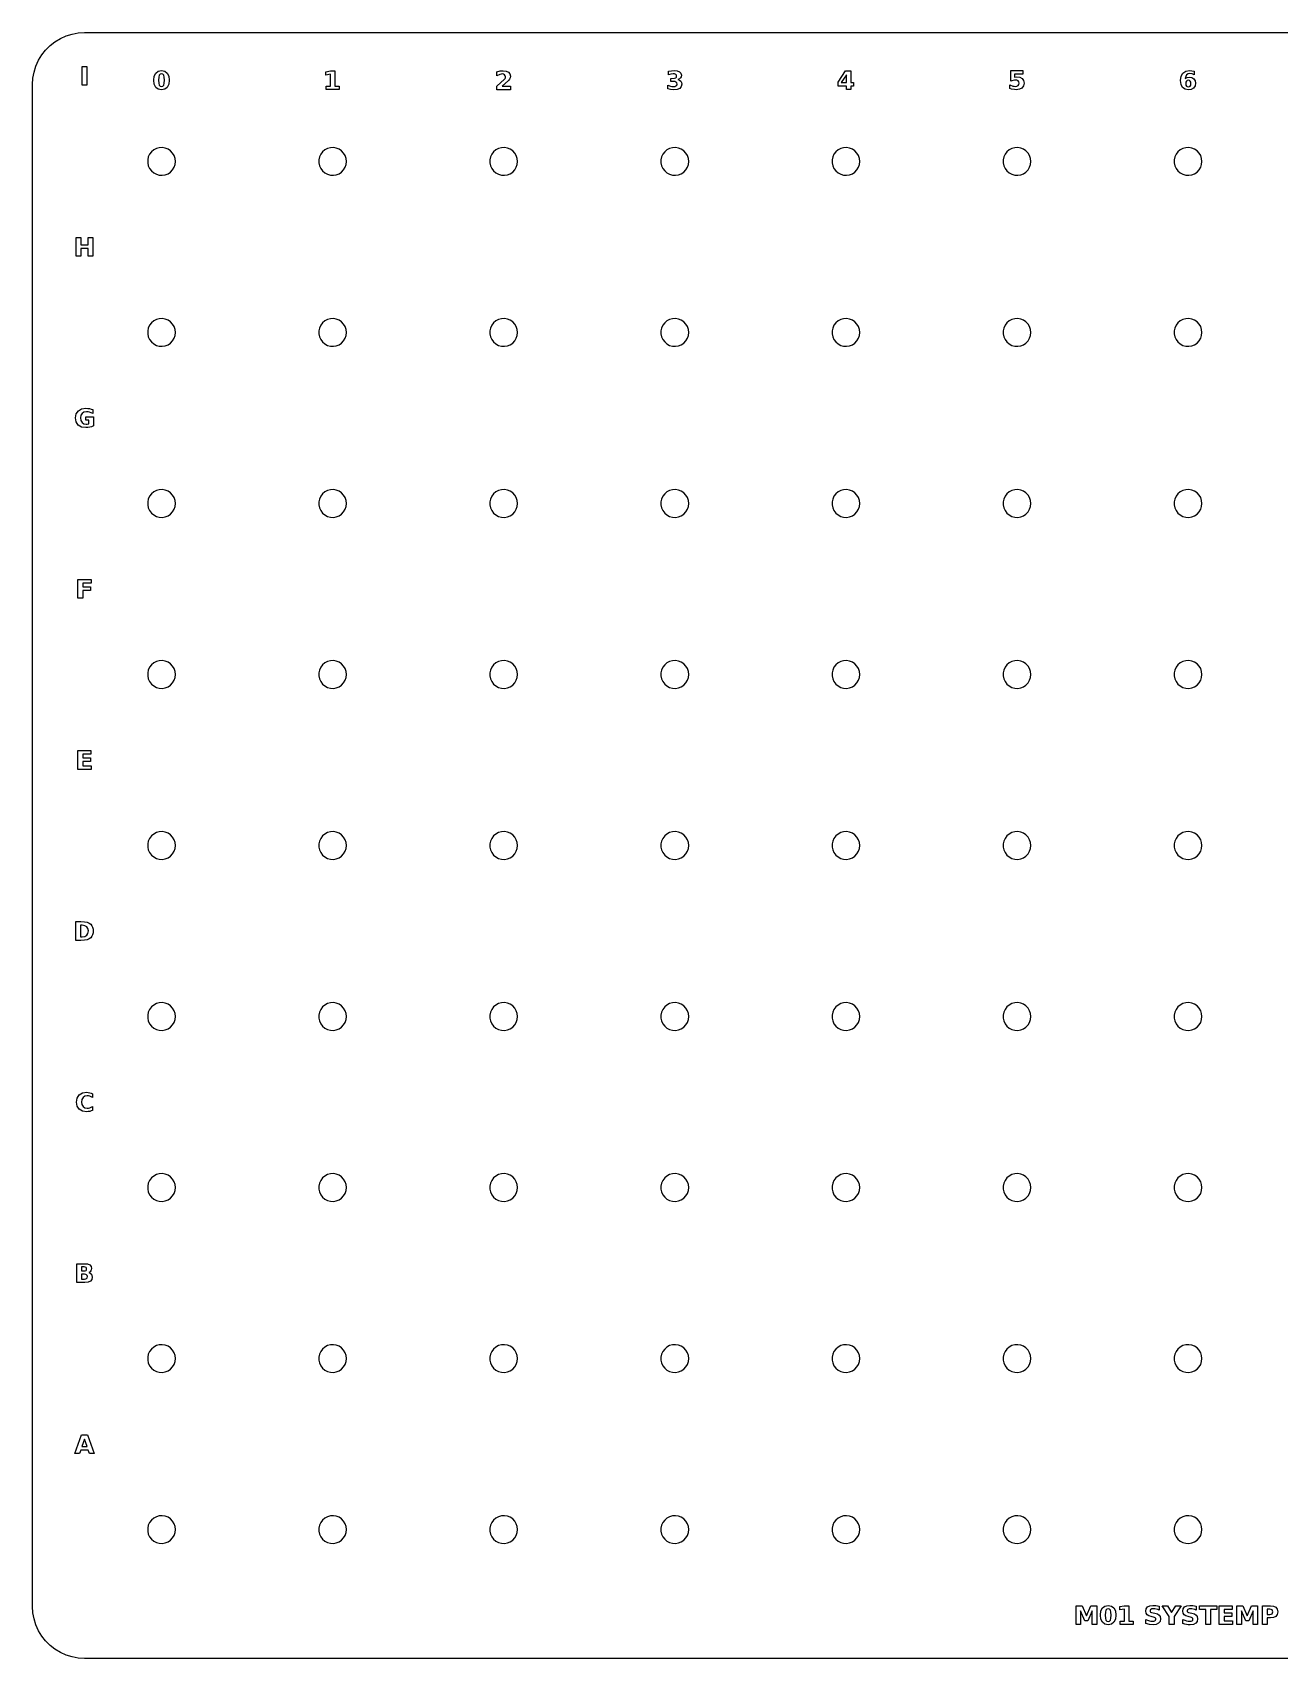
# Model space of a CAD drawing. Header units: millimetres. Extents: x 0 to 290, y 0 to 190.
# Drawn here: x 0 to 145.8, y 0 to 190.2 of the extents above; entities that cross this region are included whole.
import ezdxf

# ---------------------------------------------------------------- set-up
doc = ezdxf.new("R2010")
doc.units = ezdxf.units.MM
doc.layers.add('CUT', color=1, linetype='Continuous')
doc.layers.add('ENGRAVE', color=5, linetype='Continuous')

msp = doc.modelspace()

# ---------------------------------------------------------------- linework, layer by layer
at = {"layer": 'CUT'}
msp.add_lwpolyline([(284.0773, 0), (6.0727, 0), (5.3427, 0.0442), (4.6211, 0.1764), (3.9207, 0.3946), (3.2517, 0.6957), (2.6239, 1.0753), (2.0464, 1.5277), (1.5277, 2.0464), (1.0753, 2.6239), (0.6957, 3.2517), (0.3946, 3.9207), (0.1764, 4.6211), (0.0442, 5.3427), (0, 6.0727), (0, 184.0773), (0.0442, 184.8073), (0.1764, 185.5289), (0.3946, 186.2293), (0.6957, 186.8983), (1.0753, 187.5261), (1.5277, 188.1036), (2.0464, 188.6223), (2.6239, 189.0747), (3.2517, 189.4543), (3.9207, 189.7554), (4.6211, 189.9736), (5.3427, 190.1058), (6.0727, 190.15), (284.0773, 190.15)], dxfattribs=at)
for points in [[(16.5494, 175.7571), (16.3683, 176.0581), (16.1267, 176.3132), (15.836, 176.5103), (15.5096, 176.6403), (15.163, 176.6972), (14.8122, 176.6782), (14.4737, 176.5842), (14.1633, 176.4196), (13.8956, 176.1922), (13.683, 175.9125), (13.5355, 175.5937), (13.46, 175.2506), (13.46, 174.8994), (13.5355, 174.5563), (13.683, 174.2375), (13.8956, 173.9578), (14.1633, 173.7304), (14.4737, 173.5658), (14.8122, 173.4718), (15.163, 173.4528), (15.5096, 173.5097), (15.836, 173.6397), (16.1267, 173.8368), (16.3683, 174.0919), (16.5494, 174.3929), (16.6616, 174.7258), (16.6996, 175.075), (16.6616, 175.4242)], [(35.163, 173.4528), (35.5096, 173.5097), (35.836, 173.6397), (36.1267, 173.8368), (36.3683, 174.0919), (36.5494, 174.3929), (36.6616, 174.7258), (36.6996, 175.075), (36.6616, 175.4242), (36.5494, 175.7571), (36.3683, 176.0581), (36.1267, 176.3132), (35.836, 176.5103), (35.5096, 176.6403), (35.163, 176.6972), (34.8122, 176.6782), (34.4737, 176.5842), (34.1633, 176.4196), (33.8956, 176.1922), (33.683, 175.9125), (33.5355, 175.5937), (33.46, 175.2506), (33.46, 174.8994), (33.5355, 174.5563), (33.683, 174.2375), (33.8956, 173.9578), (34.1633, 173.7304), (34.4737, 173.5658), (34.8122, 173.4718)], [(53.5355, 175.5937), (53.46, 175.2506), (53.46, 174.8994), (53.5355, 174.5563), (53.683, 174.2375), (53.8956, 173.9578), (54.1633, 173.7304), (54.4737, 173.5658), (54.8122, 173.4718), (55.163, 173.4528), (55.5096, 173.5097), (55.836, 173.6397), (56.1267, 173.8368), (56.3683, 174.0919), (56.5494, 174.3929), (56.6616, 174.7258), (56.6996, 175.075), (56.6616, 175.4242), (56.5494, 175.7571), (56.3683, 176.0581), (56.1267, 176.3132), (55.836, 176.5103), (55.5096, 176.6403), (55.163, 176.6972), (54.8122, 176.6782), (54.4737, 176.5842), (54.1633, 176.4196), (53.8956, 176.1922), (53.683, 175.9125)], [(76.1267, 176.3132), (75.836, 176.5103), (75.5096, 176.6403), (75.163, 176.6972), (74.8122, 176.6782), (74.4737, 176.5842), (74.1633, 176.4196), (73.8956, 176.1922), (73.683, 175.9125), (73.5355, 175.5937), (73.46, 175.2506), (73.46, 174.8994), (73.5355, 174.5563), (73.683, 174.2375), (73.8956, 173.9578), (74.1633, 173.7304), (74.4737, 173.5658), (74.8122, 173.4718), (75.163, 173.4528), (75.5096, 173.5097), (75.836, 173.6397), (76.1267, 173.8368), (76.3683, 174.0919), (76.5494, 174.3929), (76.6616, 174.7258), (76.6996, 175.075), (76.6616, 175.4242), (76.5494, 175.7571), (76.3683, 176.0581)], [(95.836, 173.6397), (96.1267, 173.8368), (96.3683, 174.0919), (96.5494, 174.3929), (96.6616, 174.7258), (96.6996, 175.075), (96.6616, 175.4242), (96.5494, 175.7571), (96.3683, 176.0581), (96.1267, 176.3132), (95.836, 176.5103), (95.5096, 176.6403), (95.163, 176.6972), (94.8122, 176.6782), (94.4737, 176.5842), (94.1633, 176.4196), (93.8956, 176.1922), (93.683, 175.9125), (93.5355, 175.5937), (93.46, 175.2506), (93.46, 174.8994), (93.5355, 174.5563), (93.683, 174.2375), (93.8956, 173.9578), (94.1633, 173.7304), (94.4737, 173.5658), (94.8122, 173.4718), (95.163, 173.4528), (95.5096, 173.5097)], [(113.46, 174.8994), (113.5355, 174.5563), (113.683, 174.2375), (113.8956, 173.9578), (114.1633, 173.7304), (114.4737, 173.5658), (114.8122, 173.4718), (115.163, 173.4528), (115.5096, 173.5097), (115.836, 173.6397), (116.1267, 173.8368), (116.3683, 174.0919), (116.5494, 174.3929), (116.6616, 174.7258), (116.6996, 175.075), (116.6616, 175.4242), (116.5494, 175.7571), (116.3683, 176.0581), (116.1267, 176.3132), (115.836, 176.5103), (115.5096, 176.6403), (115.163, 176.6972), (114.8122, 176.6782), (114.4737, 176.5842), (114.1633, 176.4196), (113.8956, 176.1922), (113.683, 175.9125), (113.5355, 175.5937), (113.46, 175.2506)], [(135.5096, 176.6403), (135.163, 176.6972), (134.8122, 176.6782), (134.4737, 176.5842), (134.1633, 176.4196), (133.8956, 176.1922), (133.683, 175.9125), (133.5355, 175.5937), (133.46, 175.2506), (133.46, 174.8994), (133.5355, 174.5563), (133.683, 174.2375), (133.8956, 173.9578), (134.1633, 173.7304), (134.4737, 173.5658), (134.8122, 173.4718), (135.163, 173.4528), (135.5096, 173.5097), (135.836, 173.6397), (136.1267, 173.8368), (136.3683, 174.0919), (136.5494, 174.3929), (136.6616, 174.7258), (136.6996, 175.075), (136.6616, 175.4242), (136.5494, 175.7571), (136.3683, 176.0581), (136.1267, 176.3132), (135.836, 176.5103)], [(16.3683, 156.0581), (16.1267, 156.3132), (15.836, 156.5103), (15.5096, 156.6403), (15.163, 156.6972), (14.8122, 156.6782), (14.4737, 156.5842), (14.1633, 156.4196), (13.8956, 156.1922), (13.683, 155.9125), (13.5355, 155.5937), (13.46, 155.2506), (13.46, 154.8994), (13.5355, 154.5563), (13.683, 154.2375), (13.8956, 153.9578), (14.1633, 153.7304), (14.4737, 153.5658), (14.8122, 153.4718), (15.163, 153.4528), (15.5096, 153.5097), (15.836, 153.6397), (16.1267, 153.8368), (16.3683, 154.0919), (16.5494, 154.3929), (16.6616, 154.7258), (16.6996, 155.075), (16.6616, 155.4242), (16.5494, 155.7571)], [(35.5096, 153.5097), (35.836, 153.6397), (36.1267, 153.8368), (36.3683, 154.0919), (36.5494, 154.3929), (36.6616, 154.7258), (36.6996, 155.075), (36.6616, 155.4242), (36.5494, 155.7571), (36.3683, 156.0581), (36.1267, 156.3132), (35.836, 156.5103), (35.5096, 156.6403), (35.163, 156.6972), (34.8122, 156.6782), (34.4737, 156.5842), (34.1633, 156.4196), (33.8956, 156.1922), (33.683, 155.9125), (33.5355, 155.5937), (33.46, 155.2506), (33.46, 154.8994), (33.5355, 154.5563), (33.683, 154.2375), (33.8956, 153.9578), (34.1633, 153.7304), (34.4737, 153.5658), (34.8122, 153.4718), (35.163, 153.4528)], [(53.46, 155.2506), (53.46, 154.8994), (53.5355, 154.5563), (53.683, 154.2375), (53.8956, 153.9578), (54.1633, 153.7304), (54.4737, 153.5658), (54.8122, 153.4718), (55.163, 153.4528), (55.5096, 153.5097), (55.836, 153.6397), (56.1267, 153.8368), (56.3683, 154.0919), (56.5494, 154.3929), (56.6616, 154.7258), (56.6996, 155.075), (56.6616, 155.4242), (56.5494, 155.7571), (56.3683, 156.0581), (56.1267, 156.3132), (55.836, 156.5103), (55.5096, 156.6403), (55.163, 156.6972), (54.8122, 156.6782), (54.4737, 156.5842), (54.1633, 156.4196), (53.8956, 156.1922), (53.683, 155.9125), (53.5355, 155.5937)], [(75.836, 156.5103), (75.5096, 156.6403), (75.163, 156.6972), (74.8122, 156.6782), (74.4737, 156.5842), (74.1633, 156.4196), (73.8956, 156.1922), (73.683, 155.9125), (73.5355, 155.5937), (73.46, 155.2506), (73.46, 154.8994), (73.5355, 154.5563), (73.683, 154.2375), (73.8956, 153.9578), (74.1633, 153.7304), (74.4737, 153.5658), (74.8122, 153.4718), (75.163, 153.4528), (75.5096, 153.5097), (75.836, 153.6397), (76.1267, 153.8368), (76.3683, 154.0919), (76.5494, 154.3929), (76.6616, 154.7258), (76.6996, 155.075), (76.6616, 155.4242), (76.5494, 155.7571), (76.3683, 156.0581), (76.1267, 156.3132)], [(96.1267, 153.8368), (96.3683, 154.0919), (96.5494, 154.3929), (96.6616, 154.7258), (96.6996, 155.075), (96.6616, 155.4242), (96.5494, 155.7571), (96.3683, 156.0581), (96.1267, 156.3132), (95.836, 156.5103), (95.5096, 156.6403), (95.163, 156.6972), (94.8122, 156.6782), (94.4737, 156.5842), (94.1633, 156.4196), (93.8956, 156.1922), (93.683, 155.9125), (93.5355, 155.5937), (93.46, 155.2506), (93.46, 154.8994), (93.5355, 154.5563), (93.683, 154.2375), (93.8956, 153.9578), (94.1633, 153.7304), (94.4737, 153.5658), (94.8122, 153.4718), (95.163, 153.4528), (95.5096, 153.5097), (95.836, 153.6397)], [(113.5355, 154.5563), (113.683, 154.2375), (113.8956, 153.9578), (114.1633, 153.7304), (114.4737, 153.5658), (114.8122, 153.4718), (115.163, 153.4528), (115.5096, 153.5097), (115.836, 153.6397), (116.1267, 153.8368), (116.3683, 154.0919), (116.5494, 154.3929), (116.6616, 154.7258), (116.6996, 155.075), (116.6616, 155.4242), (116.5494, 155.7571), (116.3683, 156.0581), (116.1267, 156.3132), (115.836, 156.5103), (115.5096, 156.6403), (115.163, 156.6972), (114.8122, 156.6782), (114.4737, 156.5842), (114.1633, 156.4196), (113.8956, 156.1922), (113.683, 155.9125), (113.5355, 155.5937), (113.46, 155.2506), (113.46, 154.8994)], [(135.163, 156.6972), (134.8122, 156.6782), (134.4737, 156.5842), (134.1633, 156.4196), (133.8956, 156.1922), (133.683, 155.9125), (133.5355, 155.5937), (133.46, 155.2506), (133.46, 154.8994), (133.5355, 154.5563), (133.683, 154.2375), (133.8956, 153.9578), (134.1633, 153.7304), (134.4737, 153.5658), (134.8122, 153.4718), (135.163, 153.4528), (135.5096, 153.5097), (135.836, 153.6397), (136.1267, 153.8368), (136.3683, 154.0919), (136.5494, 154.3929), (136.6616, 154.7258), (136.6996, 155.075), (136.6616, 155.4242), (136.5494, 155.7571), (136.3683, 156.0581), (136.1267, 156.3132), (135.836, 156.5103), (135.5096, 156.6403)], [(16.1267, 136.3132), (15.836, 136.5103), (15.5096, 136.6403), (15.163, 136.6972), (14.8122, 136.6782), (14.4737, 136.5842), (14.1633, 136.4196), (13.8956, 136.1922), (13.683, 135.9125), (13.5355, 135.5937), (13.46, 135.2506), (13.46, 134.8994), (13.5355, 134.5563), (13.683, 134.2375), (13.8956, 133.9578), (14.1633, 133.7304), (14.4737, 133.5658), (14.8122, 133.4718), (15.163, 133.4528), (15.5096, 133.5097), (15.836, 133.6397), (16.1267, 133.8368), (16.3683, 134.0919), (16.5494, 134.3929), (16.6616, 134.7258), (16.6996, 135.075), (16.6616, 135.4242), (16.5494, 135.7571), (16.3683, 136.0581)], [(35.836, 133.6397), (36.1267, 133.8368), (36.3683, 134.0919), (36.5494, 134.3929), (36.6616, 134.7258), (36.6996, 135.075), (36.6616, 135.4242), (36.5494, 135.7571), (36.3683, 136.0581), (36.1267, 136.3132), (35.836, 136.5103), (35.5096, 136.6403), (35.163, 136.6972), (34.8122, 136.6782), (34.4737, 136.5842), (34.1633, 136.4196), (33.8956, 136.1922), (33.683, 135.9125), (33.5355, 135.5937), (33.46, 135.2506), (33.46, 134.8994), (33.5355, 134.5563), (33.683, 134.2375), (33.8956, 133.9578), (34.1633, 133.7304), (34.4737, 133.5658), (34.8122, 133.4718), (35.163, 133.4528), (35.5096, 133.5097)], [(53.46, 134.8994), (53.5355, 134.5563), (53.683, 134.2375), (53.8956, 133.9578), (54.1633, 133.7304), (54.4737, 133.5658), (54.8122, 133.4718), (55.163, 133.4528), (55.5096, 133.5097), (55.836, 133.6397), (56.1267, 133.8368), (56.3683, 134.0919), (56.5494, 134.3929), (56.6616, 134.7258), (56.6996, 135.075), (56.6616, 135.4242), (56.5494, 135.7571), (56.3683, 136.0581), (56.1267, 136.3132), (55.836, 136.5103), (55.5096, 136.6403), (55.163, 136.6972), (54.8122, 136.6782), (54.4737, 136.5842), (54.1633, 136.4196), (53.8956, 136.1922), (53.683, 135.9125), (53.5355, 135.5937), (53.46, 135.2506)], [(75.5096, 136.6403), (75.163, 136.6972), (74.8122, 136.6782), (74.4737, 136.5842), (74.1633, 136.4196), (73.8956, 136.1922), (73.683, 135.9125), (73.5355, 135.5937), (73.46, 135.2506), (73.46, 134.8994), (73.5355, 134.5563), (73.683, 134.2375), (73.8956, 133.9578), (74.1633, 133.7304), (74.4737, 133.5658), (74.8122, 133.4718), (75.163, 133.4528), (75.5096, 133.5097), (75.836, 133.6397), (76.1267, 133.8368), (76.3683, 134.0919), (76.5494, 134.3929), (76.6616, 134.7258), (76.6996, 135.075), (76.6616, 135.4242), (76.5494, 135.7571), (76.3683, 136.0581), (76.1267, 136.3132), (75.836, 136.5103)], [(96.3683, 134.0919), (96.5494, 134.3929), (96.6616, 134.7258), (96.6996, 135.075), (96.6616, 135.4242), (96.5494, 135.7571), (96.3683, 136.0581), (96.1267, 136.3132), (95.836, 136.5103), (95.5096, 136.6403), (95.163, 136.6972), (94.8122, 136.6782), (94.4737, 136.5842), (94.1633, 136.4196), (93.8956, 136.1922), (93.683, 135.9125), (93.5355, 135.5937), (93.46, 135.2506), (93.46, 134.8994), (93.5355, 134.5563), (93.683, 134.2375), (93.8956, 133.9578), (94.1633, 133.7304), (94.4737, 133.5658), (94.8122, 133.4718), (95.163, 133.4528), (95.5096, 133.5097), (95.836, 133.6397), (96.1267, 133.8368)], [(113.683, 134.2375), (113.8956, 133.9578), (114.1633, 133.7304), (114.4737, 133.5658), (114.8122, 133.4718), (115.163, 133.4528), (115.5096, 133.5097), (115.836, 133.6397), (116.1267, 133.8368), (116.3683, 134.0919), (116.5494, 134.3929), (116.6616, 134.7258), (116.6996, 135.075), (116.6616, 135.4242), (116.5494, 135.7571), (116.3683, 136.0581), (116.1267, 136.3132), (115.836, 136.5103), (115.5096, 136.6403), (115.163, 136.6972), (114.8122, 136.6782), (114.4737, 136.5842), (114.1633, 136.4196), (113.8956, 136.1922), (113.683, 135.9125), (113.5355, 135.5937), (113.46, 135.2506), (113.46, 134.8994), (113.5355, 134.5563)], [(134.8122, 136.6782), (134.4737, 136.5842), (134.1633, 136.4196), (133.8956, 136.1922), (133.683, 135.9125), (133.5355, 135.5937), (133.46, 135.2506), (133.46, 134.8994), (133.5355, 134.5563), (133.683, 134.2375), (133.8956, 133.9578), (134.1633, 133.7304), (134.4737, 133.5658), (134.8122, 133.4718), (135.163, 133.4528), (135.5096, 133.5097), (135.836, 133.6397), (136.1267, 133.8368), (136.3683, 134.0919), (136.5494, 134.3929), (136.6616, 134.7258), (136.6996, 135.075), (136.6616, 135.4242), (136.5494, 135.7571), (136.3683, 136.0581), (136.1267, 136.3132), (135.836, 136.5103), (135.5096, 136.6403), (135.163, 136.6972)], [(15.836, 116.5103), (15.5096, 116.6403), (15.163, 116.6972), (14.8122, 116.6782), (14.4737, 116.5842), (14.1633, 116.4196), (13.8956, 116.1922), (13.683, 115.9125), (13.5355, 115.5937), (13.46, 115.2506), (13.46, 114.8994), (13.5355, 114.5563), (13.683, 114.2375), (13.8956, 113.9578), (14.1633, 113.7304), (14.4737, 113.5658), (14.8122, 113.4718), (15.163, 113.4528), (15.5096, 113.5097), (15.836, 113.6397), (16.1267, 113.8368), (16.3683, 114.0919), (16.5494, 114.3929), (16.6616, 114.7258), (16.6996, 115.075), (16.6616, 115.4242), (16.5494, 115.7571), (16.3683, 116.0581), (16.1267, 116.3132)], [(36.1267, 113.8368), (36.3683, 114.0919), (36.5494, 114.3929), (36.6616, 114.7258), (36.6996, 115.075), (36.6616, 115.4242), (36.5494, 115.7571), (36.3683, 116.0581), (36.1267, 116.3132), (35.836, 116.5103), (35.5096, 116.6403), (35.163, 116.6972), (34.8122, 116.6782), (34.4737, 116.5842), (34.1633, 116.4196), (33.8956, 116.1922), (33.683, 115.9125), (33.5355, 115.5937), (33.46, 115.2506), (33.46, 114.8994), (33.5355, 114.5563), (33.683, 114.2375), (33.8956, 113.9578), (34.1633, 113.7304), (34.4737, 113.5658), (34.8122, 113.4718), (35.163, 113.4528), (35.5096, 113.5097), (35.836, 113.6397)], [(53.5355, 114.5563), (53.683, 114.2375), (53.8956, 113.9578), (54.1633, 113.7304), (54.4737, 113.5658), (54.8122, 113.4718), (55.163, 113.4528), (55.5096, 113.5097), (55.836, 113.6397), (56.1267, 113.8368), (56.3683, 114.0919), (56.5494, 114.3929), (56.6616, 114.7258), (56.6996, 115.075), (56.6616, 115.4242), (56.5494, 115.7571), (56.3683, 116.0581), (56.1267, 116.3132), (55.836, 116.5103), (55.5096, 116.6403), (55.163, 116.6972), (54.8122, 116.6782), (54.4737, 116.5842), (54.1633, 116.4196), (53.8956, 116.1922), (53.683, 115.9125), (53.5355, 115.5937), (53.46, 115.2506), (53.46, 114.8994)], [(75.163, 116.6972), (74.8122, 116.6782), (74.4737, 116.5842), (74.1633, 116.4196), (73.8956, 116.1922), (73.683, 115.9125), (73.5355, 115.5937), (73.46, 115.2506), (73.46, 114.8994), (73.5355, 114.5563), (73.683, 114.2375), (73.8956, 113.9578), (74.1633, 113.7304), (74.4737, 113.5658), (74.8122, 113.4718), (75.163, 113.4528), (75.5096, 113.5097), (75.836, 113.6397), (76.1267, 113.8368), (76.3683, 114.0919), (76.5494, 114.3929), (76.6616, 114.7258), (76.6996, 115.075), (76.6616, 115.4242), (76.5494, 115.7571), (76.3683, 116.0581), (76.1267, 116.3132), (75.836, 116.5103), (75.5096, 116.6403)], [(96.5494, 114.3929), (96.6616, 114.7258), (96.6996, 115.075), (96.6616, 115.4242), (96.5494, 115.7571), (96.3683, 116.0581), (96.1267, 116.3132), (95.836, 116.5103), (95.5096, 116.6403), (95.163, 116.6972), (94.8122, 116.6782), (94.4737, 116.5842), (94.1633, 116.4196), (93.8956, 116.1922), (93.683, 115.9125), (93.5355, 115.5937), (93.46, 115.2506), (93.46, 114.8994), (93.5355, 114.5563), (93.683, 114.2375), (93.8956, 113.9578), (94.1633, 113.7304), (94.4737, 113.5658), (94.8122, 113.4718), (95.163, 113.4528), (95.5096, 113.5097), (95.836, 113.6397), (96.1267, 113.8368), (96.3683, 114.0919)], [(113.8956, 113.9578), (114.1633, 113.7304), (114.4737, 113.5658), (114.8122, 113.4718), (115.163, 113.4528), (115.5096, 113.5097), (115.836, 113.6397), (116.1267, 113.8368), (116.3683, 114.0919), (116.5494, 114.3929), (116.6616, 114.7258), (116.6996, 115.075), (116.6616, 115.4242), (116.5494, 115.7571), (116.3683, 116.0581), (116.1267, 116.3132), (115.836, 116.5103), (115.5096, 116.6403), (115.163, 116.6972), (114.8122, 116.6782), (114.4737, 116.5842), (114.1633, 116.4196), (113.8956, 116.1922), (113.683, 115.9125), (113.5355, 115.5937), (113.46, 115.2506), (113.46, 114.8994), (113.5355, 114.5563), (113.683, 114.2375)], [(134.4737, 116.5842), (134.1633, 116.4196), (133.8956, 116.1922), (133.683, 115.9125), (133.5355, 115.5937), (133.46, 115.2506), (133.46, 114.8994), (133.5355, 114.5563), (133.683, 114.2375), (133.8956, 113.9578), (134.1633, 113.7304), (134.4737, 113.5658), (134.8122, 113.4718), (135.163, 113.4528), (135.5096, 113.5097), (135.836, 113.6397), (136.1267, 113.8368), (136.3683, 114.0919), (136.5494, 114.3929), (136.6616, 114.7258), (136.6996, 115.075), (136.6616, 115.4242), (136.5494, 115.7571), (136.3683, 116.0581), (136.1267, 116.3132), (135.836, 116.5103), (135.5096, 116.6403), (135.163, 116.6972), (134.8122, 116.6782)], [(15.5096, 96.6403), (15.163, 96.6972), (14.8122, 96.6782), (14.4737, 96.5842), (14.1633, 96.4196), (13.8956, 96.1922), (13.683, 95.9125), (13.5355, 95.5937), (13.46, 95.2506), (13.46, 94.8994), (13.5355, 94.5563), (13.683, 94.2375), (13.8956, 93.9578), (14.1633, 93.7304), (14.4737, 93.5658), (14.8122, 93.4718), (15.163, 93.4528), (15.5096, 93.5097), (15.836, 93.6397), (16.1267, 93.8368), (16.3683, 94.0919), (16.5494, 94.3929), (16.6616, 94.7258), (16.6996, 95.075), (16.6616, 95.4242), (16.5494, 95.7571), (16.3683, 96.0581), (16.1267, 96.3132), (15.836, 96.5103)], [(36.3683, 94.0919), (36.5494, 94.3929), (36.6616, 94.7258), (36.6996, 95.075), (36.6616, 95.4242), (36.5494, 95.7571), (36.3683, 96.0581), (36.1267, 96.3132), (35.836, 96.5103), (35.5096, 96.6403), (35.163, 96.6972), (34.8122, 96.6782), (34.4737, 96.5842), (34.1633, 96.4196), (33.8956, 96.1922), (33.683, 95.9125), (33.5355, 95.5937), (33.46, 95.2506), (33.46, 94.8994), (33.5355, 94.5563), (33.683, 94.2375), (33.8956, 93.9578), (34.1633, 93.7304), (34.4737, 93.5658), (34.8122, 93.4718), (35.163, 93.4528), (35.5096, 93.5097), (35.836, 93.6397), (36.1267, 93.8368)], [(53.683, 94.2375), (53.8956, 93.9578), (54.1633, 93.7304), (54.4737, 93.5658), (54.8122, 93.4718), (55.163, 93.4528), (55.5096, 93.5097), (55.836, 93.6397), (56.1267, 93.8368), (56.3683, 94.0919), (56.5494, 94.3929), (56.6616, 94.7258), (56.6996, 95.075), (56.6616, 95.4242), (56.5494, 95.7571), (56.3683, 96.0581), (56.1267, 96.3132), (55.836, 96.5103), (55.5096, 96.6403), (55.163, 96.6972), (54.8122, 96.6782), (54.4737, 96.5842), (54.1633, 96.4196), (53.8956, 96.1922), (53.683, 95.9125), (53.5355, 95.5937), (53.46, 95.2506), (53.46, 94.8994), (53.5355, 94.5563)], [(74.8122, 96.6782), (74.4737, 96.5842), (74.1633, 96.4196), (73.8956, 96.1922), (73.683, 95.9125), (73.5355, 95.5937), (73.46, 95.2506), (73.46, 94.8994), (73.5355, 94.5563), (73.683, 94.2375), (73.8956, 93.9578), (74.1633, 93.7304), (74.4737, 93.5658), (74.8122, 93.4718), (75.163, 93.4528), (75.5096, 93.5097), (75.836, 93.6397), (76.1267, 93.8368), (76.3683, 94.0919), (76.5494, 94.3929), (76.6616, 94.7258), (76.6996, 95.075), (76.6616, 95.4242), (76.5494, 95.7571), (76.3683, 96.0581), (76.1267, 96.3132), (75.836, 96.5103), (75.5096, 96.6403), (75.163, 96.6972)], [(96.6616, 94.7258), (96.6996, 95.075), (96.6616, 95.4242), (96.5494, 95.7571), (96.3683, 96.0581), (96.1267, 96.3132), (95.836, 96.5103), (95.5096, 96.6403), (95.163, 96.6972), (94.8122, 96.6782), (94.4737, 96.5842), (94.1633, 96.4196), (93.8956, 96.1922), (93.683, 95.9125), (93.5355, 95.5937), (93.46, 95.2506), (93.46, 94.8994), (93.5355, 94.5563), (93.683, 94.2375), (93.8956, 93.9578), (94.1633, 93.7304), (94.4737, 93.5658), (94.8122, 93.4718), (95.163, 93.4528), (95.5096, 93.5097), (95.836, 93.6397), (96.1267, 93.8368), (96.3683, 94.0919), (96.5494, 94.3929)], [(114.1633, 93.7304), (114.4737, 93.5658), (114.8122, 93.4718), (115.163, 93.4528), (115.5096, 93.5097), (115.836, 93.6397), (116.1267, 93.8368), (116.3683, 94.0919), (116.5494, 94.3929), (116.6616, 94.7258), (116.6996, 95.075), (116.6616, 95.4242), (116.5494, 95.7571), (116.3683, 96.0581), (116.1267, 96.3132), (115.836, 96.5103), (115.5096, 96.6403), (115.163, 96.6972), (114.8122, 96.6782), (114.4737, 96.5842), (114.1633, 96.4196), (113.8956, 96.1922), (113.683, 95.9125), (113.5355, 95.5937), (113.46, 95.2506), (113.46, 94.8994), (113.5355, 94.5563), (113.683, 94.2375), (113.8956, 93.9578)], [(134.1633, 96.4196), (133.8956, 96.1922), (133.683, 95.9125), (133.5355, 95.5937), (133.46, 95.2506), (133.46, 94.8994), (133.5355, 94.5563), (133.683, 94.2375), (133.8956, 93.9578), (134.1633, 93.7304), (134.4737, 93.5658), (134.8122, 93.4718), (135.163, 93.4528), (135.5096, 93.5097), (135.836, 93.6397), (136.1267, 93.8368), (136.3683, 94.0919), (136.5494, 94.3929), (136.6616, 94.7258), (136.6996, 95.075), (136.6616, 95.4242), (136.5494, 95.7571), (136.3683, 96.0581), (136.1267, 96.3132), (135.836, 96.5103), (135.5096, 96.6403), (135.163, 96.6972), (134.8122, 96.6782), (134.4737, 96.5842)], [(15.163, 76.6972), (14.8122, 76.6782), (14.4737, 76.5842), (14.1633, 76.4196), (13.8956, 76.1922), (13.683, 75.9125), (13.5355, 75.5937), (13.46, 75.2506), (13.46, 74.8994), (13.5355, 74.5563), (13.683, 74.2375), (13.8956, 73.9578), (14.1633, 73.7304), (14.4737, 73.5658), (14.8122, 73.4718), (15.163, 73.4528), (15.5096, 73.5097), (15.836, 73.6397), (16.1267, 73.8368), (16.3683, 74.0919), (16.5494, 74.3929), (16.6616, 74.7258), (16.6996, 75.075), (16.6616, 75.4242), (16.5494, 75.7571), (16.3683, 76.0581), (16.1267, 76.3132), (15.836, 76.5103), (15.5096, 76.6403)], [(36.5494, 74.3929), (36.6616, 74.7258), (36.6996, 75.075), (36.6616, 75.4242), (36.5494, 75.7571), (36.3683, 76.0581), (36.1267, 76.3132), (35.836, 76.5103), (35.5096, 76.6403), (35.163, 76.6972), (34.8122, 76.6782), (34.4737, 76.5842), (34.1633, 76.4196), (33.8956, 76.1922), (33.683, 75.9125), (33.5355, 75.5937), (33.46, 75.2506), (33.46, 74.8994), (33.5355, 74.5563), (33.683, 74.2375), (33.8956, 73.9578), (34.1633, 73.7304), (34.4737, 73.5658), (34.8122, 73.4718), (35.163, 73.4528), (35.5096, 73.5097), (35.836, 73.6397), (36.1267, 73.8368), (36.3683, 74.0919)], [(53.8956, 73.9578), (54.1633, 73.7304), (54.4737, 73.5658), (54.8122, 73.4718), (55.163, 73.4528), (55.5096, 73.5097), (55.836, 73.6397), (56.1267, 73.8368), (56.3683, 74.0919), (56.5494, 74.3929), (56.6616, 74.7258), (56.6996, 75.075), (56.6616, 75.4242), (56.5494, 75.7571), (56.3683, 76.0581), (56.1267, 76.3132), (55.836, 76.5103), (55.5096, 76.6403), (55.163, 76.6972), (54.8122, 76.6782), (54.4737, 76.5842), (54.1633, 76.4196), (53.8956, 76.1922), (53.683, 75.9125), (53.5355, 75.5937), (53.46, 75.2506), (53.46, 74.8994), (53.5355, 74.5563), (53.683, 74.2375)], [(74.4737, 76.5842), (74.1633, 76.4196), (73.8956, 76.1922), (73.683, 75.9125), (73.5355, 75.5937), (73.46, 75.2506), (73.46, 74.8994), (73.5355, 74.5563), (73.683, 74.2375), (73.8956, 73.9578), (74.1633, 73.7304), (74.4737, 73.5658), (74.8122, 73.4718), (75.163, 73.4528), (75.5096, 73.5097), (75.836, 73.6397), (76.1267, 73.8368), (76.3683, 74.0919), (76.5494, 74.3929), (76.6616, 74.7258), (76.6996, 75.075), (76.6616, 75.4242), (76.5494, 75.7571), (76.3683, 76.0581), (76.1267, 76.3132), (75.836, 76.5103), (75.5096, 76.6403), (75.163, 76.6972), (74.8122, 76.6782)], [(96.6996, 75.075), (96.6616, 75.4242), (96.5494, 75.7571), (96.3683, 76.0581), (96.1267, 76.3132), (95.836, 76.5103), (95.5096, 76.6403), (95.163, 76.6972), (94.8122, 76.6782), (94.4737, 76.5842), (94.1633, 76.4196), (93.8956, 76.1922), (93.683, 75.9125), (93.5355, 75.5937), (93.46, 75.2506), (93.46, 74.8994), (93.5355, 74.5563), (93.683, 74.2375), (93.8956, 73.9578), (94.1633, 73.7304), (94.4737, 73.5658), (94.8122, 73.4718), (95.163, 73.4528), (95.5096, 73.5097), (95.836, 73.6397), (96.1267, 73.8368), (96.3683, 74.0919), (96.5494, 74.3929), (96.6616, 74.7258)], [(114.4737, 73.5658), (114.8122, 73.4718), (115.163, 73.4528), (115.5096, 73.5097), (115.836, 73.6397), (116.1267, 73.8368), (116.3683, 74.0919), (116.5494, 74.3929), (116.6616, 74.7258), (116.6996, 75.075), (116.6616, 75.4242), (116.5494, 75.7571), (116.3683, 76.0581), (116.1267, 76.3132), (115.836, 76.5103), (115.5096, 76.6403), (115.163, 76.6972), (114.8122, 76.6782), (114.4737, 76.5842), (114.1633, 76.4196), (113.8956, 76.1922), (113.683, 75.9125), (113.5355, 75.5937), (113.46, 75.2506), (113.46, 74.8994), (113.5355, 74.5563), (113.683, 74.2375), (113.8956, 73.9578), (114.1633, 73.7304)], [(133.8956, 76.1922), (133.683, 75.9125), (133.5355, 75.5937), (133.46, 75.2506), (133.46, 74.8994), (133.5355, 74.5563), (133.683, 74.2375), (133.8956, 73.9578), (134.1633, 73.7304), (134.4737, 73.5658), (134.8122, 73.4718), (135.163, 73.4528), (135.5096, 73.5097), (135.836, 73.6397), (136.1267, 73.8368), (136.3683, 74.0919), (136.5494, 74.3929), (136.6616, 74.7258), (136.6996, 75.075), (136.6616, 75.4242), (136.5494, 75.7571), (136.3683, 76.0581), (136.1267, 76.3132), (135.836, 76.5103), (135.5096, 76.6403), (135.163, 76.6972), (134.8122, 76.6782), (134.4737, 76.5842), (134.1633, 76.4196)], [(14.8122, 56.6782), (14.4737, 56.5842), (14.1633, 56.4196), (13.8956, 56.1922), (13.683, 55.9125), (13.5355, 55.5937), (13.46, 55.2506), (13.46, 54.8994), (13.5355, 54.5563), (13.683, 54.2375), (13.8956, 53.9578), (14.1633, 53.7304), (14.4737, 53.5658), (14.8122, 53.4718), (15.163, 53.4528), (15.5096, 53.5097), (15.836, 53.6397), (16.1267, 53.8368), (16.3683, 54.0919), (16.5494, 54.3929), (16.6616, 54.7258), (16.6996, 55.075), (16.6616, 55.4242), (16.5494, 55.7571), (16.3683, 56.0581), (16.1267, 56.3132), (15.836, 56.5103), (15.5096, 56.6403), (15.163, 56.6972)], [(36.6616, 54.7258), (36.6996, 55.075), (36.6616, 55.4242), (36.5494, 55.7571), (36.3683, 56.0581), (36.1267, 56.3132), (35.836, 56.5103), (35.5096, 56.6403), (35.163, 56.6972), (34.8122, 56.6782), (34.4737, 56.5842), (34.1633, 56.4196), (33.8956, 56.1922), (33.683, 55.9125), (33.5355, 55.5937), (33.46, 55.2506), (33.46, 54.8994), (33.5355, 54.5563), (33.683, 54.2375), (33.8956, 53.9578), (34.1633, 53.7304), (34.4737, 53.5658), (34.8122, 53.4718), (35.163, 53.4528), (35.5096, 53.5097), (35.836, 53.6397), (36.1267, 53.8368), (36.3683, 54.0919), (36.5494, 54.3929)], [(54.1633, 53.7304), (54.4737, 53.5658), (54.8122, 53.4718), (55.163, 53.4528), (55.5096, 53.5097), (55.836, 53.6397), (56.1267, 53.8368), (56.3683, 54.0919), (56.5494, 54.3929), (56.6616, 54.7258), (56.6996, 55.075), (56.6616, 55.4242), (56.5494, 55.7571), (56.3683, 56.0581), (56.1267, 56.3132), (55.836, 56.5103), (55.5096, 56.6403), (55.163, 56.6972), (54.8122, 56.6782), (54.4737, 56.5842), (54.1633, 56.4196), (53.8956, 56.1922), (53.683, 55.9125), (53.5355, 55.5937), (53.46, 55.2506), (53.46, 54.8994), (53.5355, 54.5563), (53.683, 54.2375), (53.8956, 53.9578)], [(74.1633, 56.4196), (73.8956, 56.1922), (73.683, 55.9125), (73.5355, 55.5937), (73.46, 55.2506), (73.46, 54.8994), (73.5355, 54.5563), (73.683, 54.2375), (73.8956, 53.9578), (74.1633, 53.7304), (74.4737, 53.5658), (74.8122, 53.4718), (75.163, 53.4528), (75.5096, 53.5097), (75.836, 53.6397), (76.1267, 53.8368), (76.3683, 54.0919), (76.5494, 54.3929), (76.6616, 54.7258), (76.6996, 55.075), (76.6616, 55.4242), (76.5494, 55.7571), (76.3683, 56.0581), (76.1267, 56.3132), (75.836, 56.5103), (75.5096, 56.6403), (75.163, 56.6972), (74.8122, 56.6782), (74.4737, 56.5842)], [(96.6616, 55.4242), (96.5494, 55.7571), (96.3683, 56.0581), (96.1267, 56.3132), (95.836, 56.5103), (95.5096, 56.6403), (95.163, 56.6972), (94.8122, 56.6782), (94.4737, 56.5842), (94.1633, 56.4196), (93.8956, 56.1922), (93.683, 55.9125), (93.5355, 55.5937), (93.46, 55.2506), (93.46, 54.8994), (93.5355, 54.5563), (93.683, 54.2375), (93.8956, 53.9578), (94.1633, 53.7304), (94.4737, 53.5658), (94.8122, 53.4718), (95.163, 53.4528), (95.5096, 53.5097), (95.836, 53.6397), (96.1267, 53.8368), (96.3683, 54.0919), (96.5494, 54.3929), (96.6616, 54.7258), (96.6996, 55.075)], [(114.8122, 53.4718), (115.163, 53.4528), (115.5096, 53.5097), (115.836, 53.6397), (116.1267, 53.8368), (116.3683, 54.0919), (116.5494, 54.3929), (116.6616, 54.7258), (116.6996, 55.075), (116.6616, 55.4242), (116.5494, 55.7571), (116.3683, 56.0581), (116.1267, 56.3132), (115.836, 56.5103), (115.5096, 56.6403), (115.163, 56.6972), (114.8122, 56.6782), (114.4737, 56.5842), (114.1633, 56.4196), (113.8956, 56.1922), (113.683, 55.9125), (113.5355, 55.5937), (113.46, 55.2506), (113.46, 54.8994), (113.5355, 54.5563), (113.683, 54.2375), (113.8956, 53.9578), (114.1633, 53.7304), (114.4737, 53.5658)], [(133.683, 55.9125), (133.5355, 55.5937), (133.46, 55.2506), (133.46, 54.8994), (133.5355, 54.5563), (133.683, 54.2375), (133.8956, 53.9578), (134.1633, 53.7304), (134.4737, 53.5658), (134.8122, 53.4718), (135.163, 53.4528), (135.5096, 53.5097), (135.836, 53.6397), (136.1267, 53.8368), (136.3683, 54.0919), (136.5494, 54.3929), (136.6616, 54.7258), (136.6996, 55.075), (136.6616, 55.4242), (136.5494, 55.7571), (136.3683, 56.0581), (136.1267, 56.3132), (135.836, 56.5103), (135.5096, 56.6403), (135.163, 56.6972), (134.8122, 56.6782), (134.4737, 56.5842), (134.1633, 56.4196), (133.8956, 56.1922)], [(14.4737, 36.5842), (14.1633, 36.4196), (13.8956, 36.1922), (13.683, 35.9125), (13.5355, 35.5937), (13.46, 35.2506), (13.46, 34.8994), (13.5355, 34.5563), (13.683, 34.2375), (13.8956, 33.9578), (14.1633, 33.7304), (14.4737, 33.5658), (14.8122, 33.4718), (15.163, 33.4528), (15.5096, 33.5097), (15.836, 33.6397), (16.1267, 33.8368), (16.3683, 34.0919), (16.5494, 34.3929), (16.6616, 34.7258), (16.6996, 35.075), (16.6616, 35.4242), (16.5494, 35.7571), (16.3683, 36.0581), (16.1267, 36.3132), (15.836, 36.5103), (15.5096, 36.6403), (15.163, 36.6972), (14.8122, 36.6782)], [(36.6996, 35.075), (36.6616, 35.4242), (36.5494, 35.7571), (36.3683, 36.0581), (36.1267, 36.3132), (35.836, 36.5103), (35.5096, 36.6403), (35.163, 36.6972), (34.8122, 36.6782), (34.4737, 36.5842), (34.1633, 36.4196), (33.8956, 36.1922), (33.683, 35.9125), (33.5355, 35.5937), (33.46, 35.2506), (33.46, 34.8994), (33.5355, 34.5563), (33.683, 34.2375), (33.8956, 33.9578), (34.1633, 33.7304), (34.4737, 33.5658), (34.8122, 33.4718), (35.163, 33.4528), (35.5096, 33.5097), (35.836, 33.6397), (36.1267, 33.8368), (36.3683, 34.0919), (36.5494, 34.3929), (36.6616, 34.7258)], [(54.4737, 33.5658), (54.8122, 33.4718), (55.163, 33.4528), (55.5096, 33.5097), (55.836, 33.6397), (56.1267, 33.8368), (56.3683, 34.0919), (56.5494, 34.3929), (56.6616, 34.7258), (56.6996, 35.075), (56.6616, 35.4242), (56.5494, 35.7571), (56.3683, 36.0581), (56.1267, 36.3132), (55.836, 36.5103), (55.5096, 36.6403), (55.163, 36.6972), (54.8122, 36.6782), (54.4737, 36.5842), (54.1633, 36.4196), (53.8956, 36.1922), (53.683, 35.9125), (53.5355, 35.5937), (53.46, 35.2506), (53.46, 34.8994), (53.5355, 34.5563), (53.683, 34.2375), (53.8956, 33.9578), (54.1633, 33.7304)], [(73.8956, 36.1922), (73.683, 35.9125), (73.5355, 35.5937), (73.46, 35.2506), (73.46, 34.8994), (73.5355, 34.5563), (73.683, 34.2375), (73.8956, 33.9578), (74.1633, 33.7304), (74.4737, 33.5658), (74.8122, 33.4718), (75.163, 33.4528), (75.5096, 33.5097), (75.836, 33.6397), (76.1267, 33.8368), (76.3683, 34.0919), (76.5494, 34.3929), (76.6616, 34.7258), (76.6996, 35.075), (76.6616, 35.4242), (76.5494, 35.7571), (76.3683, 36.0581), (76.1267, 36.3132), (75.836, 36.5103), (75.5096, 36.6403), (75.163, 36.6972), (74.8122, 36.6782), (74.4737, 36.5842), (74.1633, 36.4196)], [(96.5494, 35.7571), (96.3683, 36.0581), (96.1267, 36.3132), (95.836, 36.5103), (95.5096, 36.6403), (95.163, 36.6972), (94.8122, 36.6782), (94.4737, 36.5842), (94.1633, 36.4196), (93.8956, 36.1922), (93.683, 35.9125), (93.5355, 35.5937), (93.46, 35.2506), (93.46, 34.8994), (93.5355, 34.5563), (93.683, 34.2375), (93.8956, 33.9578), (94.1633, 33.7304), (94.4737, 33.5658), (94.8122, 33.4718), (95.163, 33.4528), (95.5096, 33.5097), (95.836, 33.6397), (96.1267, 33.8368), (96.3683, 34.0919), (96.5494, 34.3929), (96.6616, 34.7258), (96.6996, 35.075), (96.6616, 35.4242)], [(115.163, 33.4528), (115.5096, 33.5097), (115.836, 33.6397), (116.1267, 33.8368), (116.3683, 34.0919), (116.5494, 34.3929), (116.6616, 34.7258), (116.6996, 35.075), (116.6616, 35.4242), (116.5494, 35.7571), (116.3683, 36.0581), (116.1267, 36.3132), (115.836, 36.5103), (115.5096, 36.6403), (115.163, 36.6972), (114.8122, 36.6782), (114.4737, 36.5842), (114.1633, 36.4196), (113.8956, 36.1922), (113.683, 35.9125), (113.5355, 35.5937), (113.46, 35.2506), (113.46, 34.8994), (113.5355, 34.5563), (113.683, 34.2375), (113.8956, 33.9578), (114.1633, 33.7304), (114.4737, 33.5658), (114.8122, 33.4718)], [(133.5355, 35.5937), (133.46, 35.2506), (133.46, 34.8994), (133.5355, 34.5563), (133.683, 34.2375), (133.8956, 33.9578), (134.1633, 33.7304), (134.4737, 33.5658), (134.8122, 33.4718), (135.163, 33.4528), (135.5096, 33.5097), (135.836, 33.6397), (136.1267, 33.8368), (136.3683, 34.0919), (136.5494, 34.3929), (136.6616, 34.7258), (136.6996, 35.075), (136.6616, 35.4242), (136.5494, 35.7571), (136.3683, 36.0581), (136.1267, 36.3132), (135.836, 36.5103), (135.5096, 36.6403), (135.163, 36.6972), (134.8122, 36.6782), (134.4737, 36.5842), (134.1633, 36.4196), (133.8956, 36.1922), (133.683, 35.9125)], [(14.1633, 16.4196), (13.8956, 16.1922), (13.683, 15.9125), (13.5355, 15.5937), (13.46, 15.2506), (13.46, 14.8994), (13.5355, 14.5563), (13.683, 14.2375), (13.8956, 13.9578), (14.1633, 13.7304), (14.4737, 13.5658), (14.8122, 13.4718), (15.163, 13.4528), (15.5096, 13.5097), (15.836, 13.6397), (16.1267, 13.8368), (16.3683, 14.0919), (16.5494, 14.3929), (16.6616, 14.7258), (16.6996, 15.075), (16.6616, 15.4242), (16.5494, 15.7571), (16.3683, 16.0581), (16.1267, 16.3132), (15.836, 16.5103), (15.5096, 16.6403), (15.163, 16.6972), (14.8122, 16.6782), (14.4737, 16.5842)], [(36.6616, 15.4242), (36.5494, 15.7571), (36.3683, 16.0581), (36.1267, 16.3132), (35.836, 16.5103), (35.5096, 16.6403), (35.163, 16.6972), (34.8122, 16.6782), (34.4737, 16.5842), (34.1633, 16.4196), (33.8956, 16.1922), (33.683, 15.9125), (33.5355, 15.5937), (33.46, 15.2506), (33.46, 14.8994), (33.5355, 14.5563), (33.683, 14.2375), (33.8956, 13.9578), (34.1633, 13.7304), (34.4737, 13.5658), (34.8122, 13.4718), (35.163, 13.4528), (35.5096, 13.5097), (35.836, 13.6397), (36.1267, 13.8368), (36.3683, 14.0919), (36.5494, 14.3929), (36.6616, 14.7258), (36.6996, 15.075)], [(54.8122, 13.4718), (55.163, 13.4528), (55.5096, 13.5097), (55.836, 13.6397), (56.1267, 13.8368), (56.3683, 14.0919), (56.5494, 14.3929), (56.6616, 14.7258), (56.6996, 15.075), (56.6616, 15.4242), (56.5494, 15.7571), (56.3683, 16.0581), (56.1267, 16.3132), (55.836, 16.5103), (55.5096, 16.6403), (55.163, 16.6972), (54.8122, 16.6782), (54.4737, 16.5842), (54.1633, 16.4196), (53.8956, 16.1922), (53.683, 15.9125), (53.5355, 15.5937), (53.46, 15.2506), (53.46, 14.8994), (53.5355, 14.5563), (53.683, 14.2375), (53.8956, 13.9578), (54.1633, 13.7304), (54.4737, 13.5658)], [(73.683, 15.9125), (73.5355, 15.5937), (73.46, 15.2506), (73.46, 14.8994), (73.5355, 14.5563), (73.683, 14.2375), (73.8956, 13.9578), (74.1633, 13.7304), (74.4737, 13.5658), (74.8122, 13.4718), (75.163, 13.4528), (75.5096, 13.5097), (75.836, 13.6397), (76.1267, 13.8368), (76.3683, 14.0919), (76.5494, 14.3929), (76.6616, 14.7258), (76.6996, 15.075), (76.6616, 15.4242), (76.5494, 15.7571), (76.3683, 16.0581), (76.1267, 16.3132), (75.836, 16.5103), (75.5096, 16.6403), (75.163, 16.6972), (74.8122, 16.6782), (74.4737, 16.5842), (74.1633, 16.4196), (73.8956, 16.1922)], [(96.3683, 16.0581), (96.1267, 16.3132), (95.836, 16.5103), (95.5096, 16.6403), (95.163, 16.6972), (94.8122, 16.6782), (94.4737, 16.5842), (94.1633, 16.4196), (93.8956, 16.1922), (93.683, 15.9125), (93.5355, 15.5937), (93.46, 15.2506), (93.46, 14.8994), (93.5355, 14.5563), (93.683, 14.2375), (93.8956, 13.9578), (94.1633, 13.7304), (94.4737, 13.5658), (94.8122, 13.4718), (95.163, 13.4528), (95.5096, 13.5097), (95.836, 13.6397), (96.1267, 13.8368), (96.3683, 14.0919), (96.5494, 14.3929), (96.6616, 14.7258), (96.6996, 15.075), (96.6616, 15.4242), (96.5494, 15.7571)], [(115.5096, 13.5097), (115.836, 13.6397), (116.1267, 13.8368), (116.3683, 14.0919), (116.5494, 14.3929), (116.6616, 14.7258), (116.6996, 15.075), (116.6616, 15.4242), (116.5494, 15.7571), (116.3683, 16.0581), (116.1267, 16.3132), (115.836, 16.5103), (115.5096, 16.6403), (115.163, 16.6972), (114.8122, 16.6782), (114.4737, 16.5842), (114.1633, 16.4196), (113.8956, 16.1922), (113.683, 15.9125), (113.5355, 15.5937), (113.46, 15.2506), (113.46, 14.8994), (113.5355, 14.5563), (113.683, 14.2375), (113.8956, 13.9578), (114.1633, 13.7304), (114.4737, 13.5658), (114.8122, 13.4718), (115.163, 13.4528)], [(133.46, 15.2506), (133.46, 14.8994), (133.5355, 14.5563), (133.683, 14.2375), (133.8956, 13.9578), (134.1633, 13.7304), (134.4737, 13.5658), (134.8122, 13.4718), (135.163, 13.4528), (135.5096, 13.5097), (135.836, 13.6397), (136.1267, 13.8368), (136.3683, 14.0919), (136.5494, 14.3929), (136.6616, 14.7258), (136.6996, 15.075), (136.6616, 15.4242), (136.5494, 15.7571), (136.3683, 16.0581), (136.1267, 16.3132), (135.836, 16.5103), (135.5096, 16.6403), (135.163, 16.6972), (134.8122, 16.6782), (134.4737, 16.5842), (134.1633, 16.4196), (133.8956, 16.1922), (133.683, 15.9125), (133.5355, 15.5937)]]:
    msp.add_lwpolyline(points, close=True, dxfattribs=at)
at = {"layer": 'ENGRAVE'}
for points in [[(6.357, 183.9814), (5.793, 183.9814), (5.793, 186.1686), (6.357, 186.1686)], [(14.4091, 185.4143), (14.693, 185.6358), (15.0757, 185.7096), (15.4574, 185.6358), (15.7409, 185.4143), (15.9166, 185.0569), (15.9752, 184.5743), (15.9166, 184.093), (15.7409, 183.7357), (15.4574, 183.5142), (15.0757, 183.4404), (14.693, 183.5142), (14.4091, 183.7357), (14.2334, 184.093), (14.1748, 184.5743), (14.2334, 185.0569)], [(14.7581, 184.2253), (14.8165, 183.994), (14.9202, 183.8667), (15.0757, 183.8243), (15.2304, 183.8667), (15.3335, 183.994), (15.3919, 184.2253), (15.4113, 184.579), (15.3921, 184.9284), (15.3345, 185.1565), (15.2313, 185.2823), (15.0757, 185.3243), (14.9202, 185.2823), (14.8165, 185.1565), (14.7581, 184.9284), (14.7387, 184.579)], [(35.8463, 183.4814), (34.3168, 183.4814), (34.3168, 183.8709), (34.8151, 183.8709), (34.8151, 185.2847), (34.3037, 185.1792), (34.3037, 185.5631), (34.8118, 185.6686), (35.348, 185.6686), (35.348, 183.8709), (35.8463, 183.8709)], [(55.2623, 185.1005), (55.1849, 185.2092), (55.0647, 185.2795), (54.9102, 185.303), (54.7722, 185.2889), (54.6215, 185.2467), (54.2863, 185.0789), (54.2863, 185.5594), (54.6627, 185.655), (55.0274, 185.6883), (55.3764, 185.645), (55.6377, 185.5153), (55.8009, 185.3086), (55.8552, 185.0334), (55.8321, 184.8608), (55.7629, 184.7002), (55.6197, 184.5196), (54.9074, 183.8761), (55.8698, 183.8761), (55.8698, 183.4617), (54.2802, 183.4617), (54.2802, 183.8761), (55.1718, 184.6766), (55.237, 184.77), (55.2753, 184.8641), (55.288, 184.9617)], [(74.5856, 183.4676), (74.2509, 183.5491), (74.2509, 183.9841), (74.565, 183.8646), (74.7198, 183.8344), (74.872, 183.8243), (75.07, 183.8436), (75.2156, 183.9016), (75.3053, 183.9963), (75.3352, 184.1248), (75.3046, 184.2561), (75.2128, 184.3512), (75.0613, 184.4088), (74.6259, 184.428), (74.6259, 184.7913), (75.0486, 184.808), (75.1795, 184.8579), (75.2576, 184.9419), (75.2836, 185.0609), (75.2583, 185.1723), (75.1823, 185.2554), (75.0606, 185.3071), (74.8969, 185.3243), (74.6217, 185.2934), (74.3447, 185.2029), (74.3447, 185.6159), (74.6756, 185.6862), (74.9981, 185.7096), (75.3705, 185.6746), (75.6356, 185.5695), (75.7945, 185.3944), (75.8475, 185.1485), (75.8222, 184.9741), (75.7462, 184.8345), (75.6212, 184.7303), (75.4477, 184.6624), (75.6423, 184.5841), (75.7837, 184.4637), (75.8702, 184.3032), (75.8991, 184.1041), (75.8367, 183.8179), (75.6497, 183.6096), (75.3437, 183.4827), (74.9236, 183.4404)], [(94.1677, 184.3631), (95.0434, 185.6686), (95.6705, 185.6686), (95.6705, 184.2886), (95.9823, 184.2886), (95.9823, 183.8798), (95.6705, 183.8798), (95.6705, 183.4814), (95.1371, 183.4814), (95.1371, 183.8798), (94.1677, 183.8798)], [(95.1371, 185.2041), (94.5193, 184.2886), (95.1371, 184.2886)], [(115.8981, 184.2162), (115.8375, 183.9001), (115.6558, 183.6607), (115.3663, 183.5102), (114.9827, 183.4601), (114.7975, 183.4691), (114.4325, 183.5415), (114.2519, 183.6054), (114.2519, 184.0493), (114.5908, 183.8951), (114.7466, 183.8568), (114.8936, 183.844), (115.0766, 183.8691), (115.2161, 183.9443), (115.3047, 184.0624), (115.3342, 184.2162), (115.3047, 184.3707), (115.2161, 184.4885), (115.0766, 184.5634), (114.8936, 184.5884), (114.7677, 184.5804), (114.4913, 184.5165), (114.3381, 184.4595), (114.3381, 185.6899), (115.7402, 185.6899), (115.7402, 185.2751), (114.7881, 185.2751), (114.7881, 184.9366), (115.053, 184.9737), (115.4085, 184.9236), (115.6755, 184.7735), (115.8425, 184.5341)], [(135.1983, 184.9273), (135.5011, 184.8782), (135.7392, 184.7309), (135.8936, 184.5045), (135.945, 184.2171), (135.8875, 183.9005), (135.7148, 183.6537), (135.4459, 183.4948), (135.0984, 183.4418), (134.7204, 183.5138), (134.4384, 183.7296), (134.2634, 184.078), (134.205, 184.5466), (134.2733, 185.0305), (134.4783, 185.3984), (134.8022, 185.6307), (135.2273, 185.7082), (135.5203, 185.6848), (135.8016, 185.6145), (135.8016, 185.2099), (135.5391, 185.3074), (135.2991, 185.3388), (135.0751, 185.3038), (134.9067, 185.1987), (134.7954, 185.0251), (134.7427, 184.7838), (134.9517, 184.8912)], [(135.2348, 183.8205), (135.3277, 183.8923), (135.3832, 184.0123), (135.4017, 184.1801), (135.3832, 184.3481), (135.3277, 184.4679), (135.2348, 184.54), (135.1045, 184.564), (134.9749, 184.54), (134.8823, 184.4679), (134.8268, 184.3481), (134.8083, 184.1801), (134.8268, 184.0123), (134.8823, 183.8923), (134.9749, 183.8205), (135.1045, 183.7966)], [(6.491, 165.3352), (6.491, 166.1686), (7.0549, 166.1686), (7.0549, 163.9814), (6.491, 163.9814), (6.491, 164.9086), (5.659, 164.9086), (5.659, 163.9814), (5.0951, 163.9814), (5.0951, 166.1686), (5.659, 166.1686), (5.659, 165.3352)], [(6.2142, 143.9404), (5.7245, 144.0168), (5.3484, 144.246), (5.109, 144.6059), (5.0292, 145.0743), (5.1104, 145.5467), (5.3541, 145.9063), (5.7395, 146.1338), (6.2452, 146.2096), (6.4586, 146.1993), (6.6628, 146.1684), (6.8572, 146.1176), (7.0402, 146.047), (7.0402, 145.5946), (6.8578, 145.6851), (6.6764, 145.7493), (6.4952, 145.788), (6.3136, 145.8009), (6.0156, 145.7537), (5.7947, 145.6124), (5.6579, 145.3839), (5.6123, 145.0743), (5.6563, 144.7668), (5.7881, 144.538), (6.0008, 144.3964), (6.2873, 144.3491), (6.3723, 144.3518), (6.5864, 144.3946), (6.5864, 144.8193), (6.2419, 144.8193), (6.2419, 145.1976), (7.1208, 145.1976), (7.1208, 144.1457), (6.9059, 144.0558), (6.683, 143.9915), (6.4523, 143.9532)], [(6.7791, 125.3352), (6.7791, 124.9086), (5.8781, 124.9086), (5.8781, 123.9814), (5.3142, 123.9814), (5.3142, 126.1686), (6.8358, 126.1686), (6.8358, 125.742), (5.8781, 125.742), (5.8781, 125.3352)], [(6.7629, 104.9086), (5.862, 104.9086), (5.862, 104.4075), (6.852, 104.4075), (6.852, 103.9814), (5.298, 103.9814), (5.298, 106.1686), (6.8196, 106.1686), (6.8196, 105.742), (5.862, 105.742), (5.862, 105.3352), (6.7629, 105.3352)], [(7.0852, 85.3088), (7.1039, 85.0773), (7.0852, 84.8429), (7.0289, 84.6353), (6.9346, 84.4529), (6.8006, 84.2936), (6.6073, 84.1482), (6.3787, 84.0522), (6.0711, 83.9991), (5.6405, 83.9814), (5.0461, 83.9814), (5.0461, 86.1686), (5.6405, 86.1686), (6.0751, 86.1508), (6.3825, 86.0973), (6.6089, 86.0017), (6.8006, 85.8564), (6.9346, 85.6969), (7.0289, 85.5147)], [(6.4772, 85.3634), (6.3408, 85.5719), (6.1179, 85.6995), (5.812, 85.742), (5.61, 85.742), (5.61, 84.4075), (5.812, 84.4075), (6.1167, 84.4504), (6.3398, 84.5791), (6.477, 84.7894), (6.5227, 85.0773)], [(5.1448, 65.0743), (5.2246, 65.544), (5.464, 65.904), (5.84, 66.1332), (6.3298, 66.2096), (6.5093, 66.1993), (6.6813, 66.1684), (6.8464, 66.1176), (7.0052, 66.047), (7.0052, 65.5946), (6.8494, 65.6872), (6.6959, 65.7512), (6.5395, 65.7884), (6.3752, 65.8009), (6.1056, 65.7525), (5.9004, 65.6073), (5.771, 65.3775), (5.7279, 65.0743), (5.771, 64.7721), (5.9004, 64.5423), (6.1056, 64.3974), (6.3752, 64.3491), (6.5395, 64.3616), (6.6959, 64.3988), (6.8494, 64.4632), (7.0052, 64.5559), (7.0052, 64.103), (6.8464, 64.0324), (6.6813, 63.9816), (6.5093, 63.9507), (6.3298, 63.9404), (5.84, 64.0168), (5.464, 64.246), (5.2246, 64.6059)], [(6.0216, 46.1686), (6.4144, 46.1341), (6.6816, 46.0308), (6.8348, 45.8516), (6.8859, 45.5897), (6.8672, 45.4421), (6.8109, 45.3183), (6.7195, 45.2207), (6.5944, 45.1519), (6.7553, 45.0766), (6.8752, 44.9569), (6.95, 44.7988), (6.975, 44.6086), (6.9216, 44.3324), (6.7612, 44.1366), (6.4917, 44.0202), (6.1106, 43.9814), (5.175, 43.9814), (5.175, 46.1686)], [(5.7389, 45.7847), (5.7389, 45.3216), (6.0506, 45.3216), (6.1679, 45.3362), (6.2527, 45.3802), (6.3043, 45.4527), (6.3216, 45.5531), (6.3043, 45.6526), (6.2527, 45.7252), (6.1679, 45.7698), (6.0506, 45.7847)], [(5.7389, 44.3653), (6.0698, 44.3653), (6.2186, 44.3832), (6.3253, 44.437), (6.3896, 44.527), (6.4111, 44.6536), (6.3899, 44.7782), (6.3262, 44.8669), (6.2197, 44.9203), (6.0698, 44.9381), (5.7389, 44.9381)], [(5.4959, 23.9814), (4.9287, 23.9814), (5.7387, 26.1686), (6.4113, 26.1686), (7.2213, 23.9814), (6.6546, 23.9814), (6.5168, 24.3798), (5.6351, 24.3798)], [(5.7757, 24.7858), (6.3748, 24.7858), (6.0757, 25.6558)], [(123.8786, 5.5829), (123.3747, 4.4035), (123.017, 4.4035), (122.5131, 5.5829), (122.5131, 3.983), (121.9787, 3.983), (121.9787, 6.1702), (122.6964, 6.1702), (123.1942, 4.9998), (123.6953, 6.1702), (124.4116, 6.1702), (124.4116, 3.983), (123.8786, 3.983)], [(126.1146, 4.0142), (125.733, 3.9404), (125.3502, 4.0142), (125.0664, 4.2357), (124.8906, 4.593), (124.832, 5.0743), (124.8906, 5.5569), (125.0664, 5.9143), (125.3502, 6.1358), (125.733, 6.2096), (126.1146, 6.1358), (126.3981, 5.9143), (126.5739, 5.5569), (126.6325, 5.0743), (126.5739, 4.593), (126.3981, 4.2357)], [(125.733, 5.8243), (125.5775, 5.7823), (125.4737, 5.6565), (125.4154, 5.4284), (125.3959, 5.079), (125.4154, 4.7253), (125.4737, 4.494), (125.5775, 4.3667), (125.733, 4.3243), (125.8877, 4.3667), (125.9908, 4.494), (126.0491, 4.7253), (126.0686, 5.079), (126.0494, 5.4284), (125.9917, 5.6565), (125.8886, 5.7823)], [(128.1587, 6.1702), (128.1587, 4.3726), (128.657, 4.3726), (128.657, 3.983), (127.1275, 3.983), (127.1275, 4.3726), (127.6258, 4.3726), (127.6258, 5.7863), (127.1144, 5.6809), (127.1144, 6.0648), (127.6225, 6.1702)], [(130.7911, 5.3899), (131.1761, 5.303), (131.488, 5.2105), (131.6945, 5.0799), (131.8102, 4.8992), (131.8487, 4.6552), (131.7951, 4.34), (131.6341, 4.1171), (131.3628, 3.9846), (130.9783, 3.9404), (130.5611, 3.9802), (130.142, 4.0974), (130.142, 4.5732), (130.348, 4.4757), (130.547, 4.4054), (130.7391, 4.3632), (130.9244, 4.3491), (131.0874, 4.3645), (131.207, 4.4105), (131.2805, 4.4855), (131.305, 4.5868), (131.2884, 4.6774), (131.2384, 4.7448), (131.1387, 4.7976), (130.7542, 4.8929), (130.4702, 4.9841), (130.2742, 5.117), (130.1607, 5.2974), (130.1228, 5.5313), (130.1755, 5.8203), (130.3337, 6.0338), (130.5909, 6.1657), (130.9403, 6.2096), (131.3111, 6.1824), (131.7048, 6.1013), (131.7048, 5.6382), (131.527, 5.7089), (131.1869, 5.7905), (131.0298, 5.8009), (130.8541, 5.7869), (130.7308, 5.7451), (130.6584, 5.6743), (130.6342, 5.5726), (130.6505, 5.4942), (130.6994, 5.4352)], [(132.6555, 6.1702), (133.1538, 5.3907), (133.6516, 6.1702), (134.2698, 6.1702), (133.4364, 4.9046), (133.4364, 3.983), (132.8725, 3.983), (132.8725, 4.9046), (132.0386, 6.1702)], [(135.1238, 5.3899), (135.5087, 5.303), (135.8207, 5.2105), (136.0272, 5.0799), (136.1429, 4.8992), (136.1814, 4.6552), (136.1277, 4.34), (135.9667, 4.1171), (135.6954, 3.9846), (135.3109, 3.9404), (135.1028, 3.9504), (134.6842, 4.0292), (134.4747, 4.0974), (134.4747, 4.5732), (134.6807, 4.4757), (134.8797, 4.4054), (135.0718, 4.3632), (135.257, 4.3491), (135.42, 4.3645), (135.5397, 4.4105), (135.6132, 4.4855), (135.6377, 4.5868), (135.621, 4.6774), (135.5711, 4.7448), (135.4714, 4.7976), (135.0869, 4.8929), (134.8028, 4.9841), (134.6069, 5.117), (134.4933, 5.2974), (134.4555, 5.5313), (134.5082, 5.8203), (134.6664, 6.0338), (134.9235, 6.1657), (135.273, 6.2096), (135.6437, 6.1824), (136.0375, 6.1013), (136.0375, 5.6382), (135.8596, 5.7089), (135.5195, 5.7905), (135.3625, 5.8009), (135.1867, 5.7869), (135.0634, 5.7451), (134.991, 5.6743), (134.9669, 5.5726), (134.9832, 5.4942), (135.032, 5.4352)], [(138.4309, 6.1702), (138.4309, 5.7437), (137.7058, 5.7437), (137.7058, 3.983), (137.1419, 3.983), (137.1419, 5.7437), (136.4153, 5.7437), (136.4153, 6.1702)], [(140.2445, 5.7437), (139.2869, 5.7437), (139.2869, 5.3368), (140.1878, 5.3368), (140.1878, 4.9102), (139.2869, 4.9102), (139.2869, 4.4091), (140.2769, 4.4091), (140.2769, 3.983), (138.723, 3.983), (138.723, 6.1702), (140.2445, 6.1702)], [(142.6722, 3.983), (142.6722, 5.5829), (142.1683, 4.4035), (141.8106, 4.4035), (141.3067, 5.5829), (141.3067, 3.983), (140.7723, 3.983), (140.7723, 6.1702), (141.49, 6.1702), (141.9878, 4.9998), (142.4889, 6.1702), (143.2052, 6.1702), (143.2052, 3.983)], [(145.3342, 5.9846), (145.5019, 5.7601), (145.5578, 5.4568), (145.5019, 5.1521), (145.3342, 4.9271), (145.0625, 4.7882), (144.6934, 4.742), (144.3217, 4.742), (144.3217, 3.983), (143.7578, 3.983), (143.7578, 6.1702), (144.6934, 6.1702), (145.0625, 6.1238)], [(144.6334, 5.1507), (144.7789, 5.1706), (144.887, 5.2304), (144.9542, 5.3268), (144.9766, 5.4568), (144.9542, 5.5863), (144.887, 5.6823), (144.7789, 5.7417), (144.6334, 5.7615), (144.3217, 5.7615), (144.3217, 5.1507)]]:
    msp.add_lwpolyline(points, close=True, dxfattribs=at)

doc.saveas('drawing.dxf')
